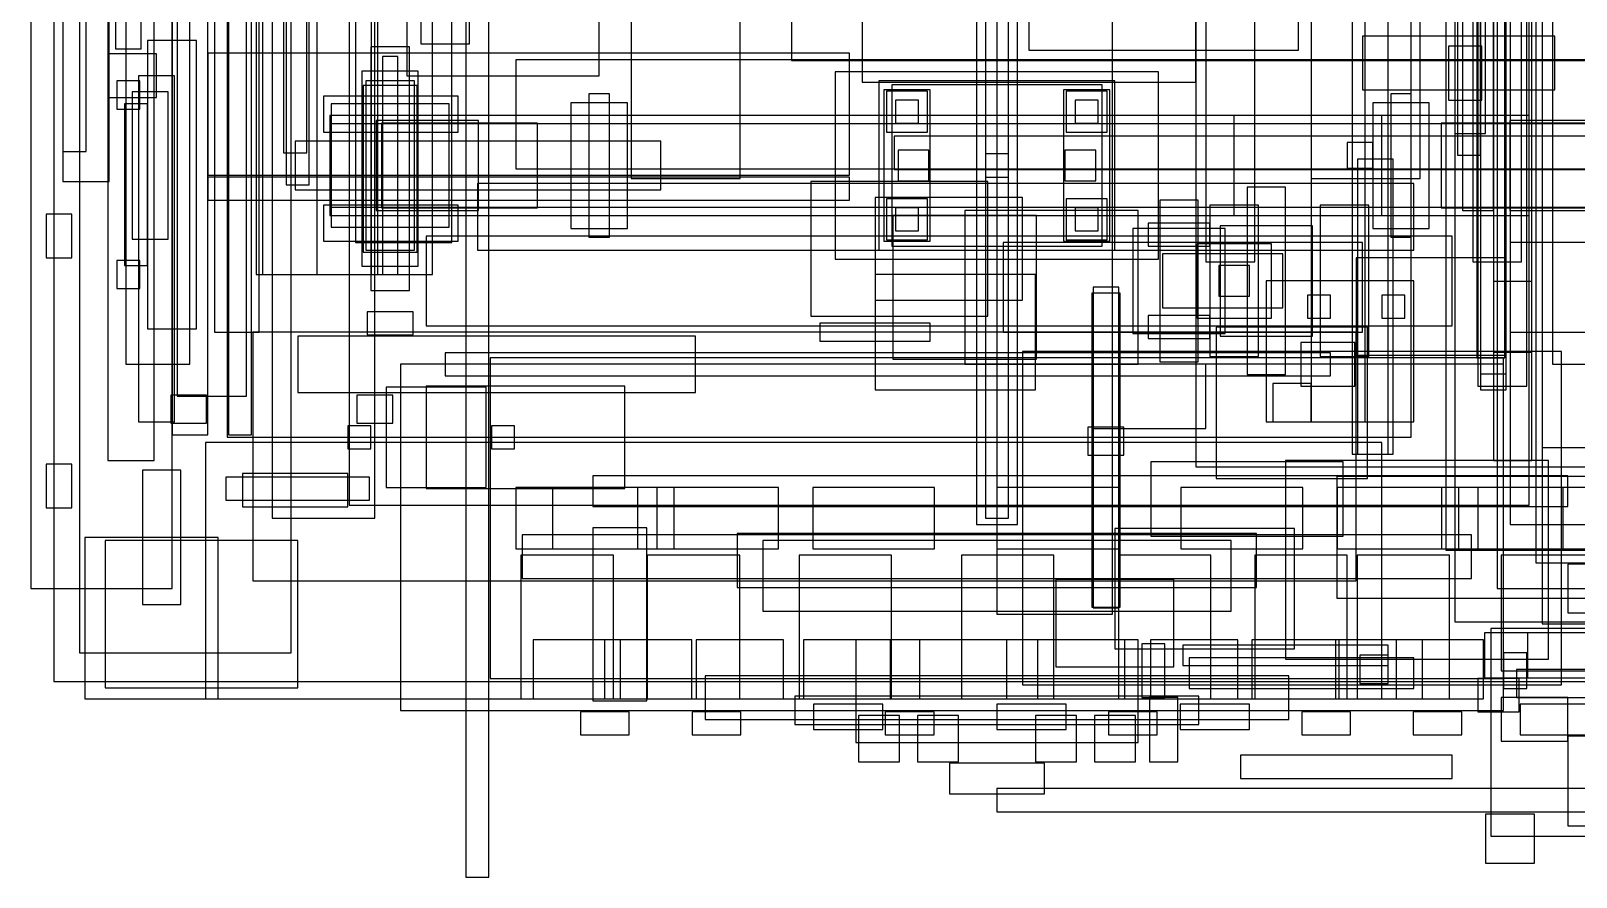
# Model space of a CAD drawing. Header units: millimetres. Extents: x -18 to 5970, y -985 to 4490.
# Drawn here: x -18 to 1186, y -985 to -325 of the extents above; entities that cross this region are included whole.
import ezdxf

# ---------------------------------------------------------------- set-up
doc = ezdxf.new("R2010")
doc.units = ezdxf.units.MM

msp = doc.modelspace()

# ---------------------------------------------------------------- linework, layer by layer
at = {"layer": 'AS_FITTED_ROUTES'}
for p, q in [((136, 640), (136, -640)), ((154, -640), (154, 640)), ((1109, 580), (1109, -580)), ((1131, -580), (1131, 580)), ((321, -55), (321, -985)), ((339, -985), (339, -55)), ((1305, -407), (655, -407)), ((655, -407), (655, -433)), ((655, -433), (1305, -433)), ((830, -525), (810, -525)), ((810, -525), (810, -775)), ((830, -775), (830, -525)), ((1109, -580), (1131, -580)), ((136, -640), (154, -640)), ((810, -775), (830, -775)), ((321, -985), (339, -985))]:
    msp.add_line(p, q, dxfattribs=at)
at = {"layer": 'BODY'}
for p, q in [((1155, 740), (1155, -740)), ((1085, 730), (1085, -730)), ((170, 705), (170, -705)), ((250, -705), (250, 705)), ((1135, 710), (1135, -710)), ((230, 695), (230, -695)), ((1150, -695), (1150, 695)), ((890, 665), (890, -665)), ((42, 660), (42, -660)), ((78, -660), (78, 660)), ((1012, 655), (1012, -655)), ((1040, -655), (1040, 655)), ((1122, 660), (1122, -660)), ((1122, 660), (1122, -660)), ((1152, -660), (1152, 660)), ((1152, -660), (1152, 660)), ((92, 640), (92, -640)), ((120, -640), (120, 640)), ((135, 642), (135, -642)), ((1058, -642), (1058, 642)), ((1160, 650), (1160, -650)), ((980, 630), (980, -630)), ((1022, -630), (1022, 630)), ((96, 610), (96, -610)), ((150, -610), (150, 610)), ((1112, 605), (1112, -605)), ((1132, -605), (1132, 605)), ((1110, 602), (1110, -602)), ((1112, 592.5), (1112, -592.5)), ((1132, -592.5), (1132, 592.5)), ((1148, -602), (1148, 602)), ((1092, 75), (1092, -405)), ((1116, -405), (1116, 75)), ((1098, -35), (1098, -465)), ((1122, -465), (1122, -35)), ((1094, -82), (1094, -422)), ((1112, -422), (1112, -82)), ((575, -312), (575, -348)), ((1170, -329), (1020, -329)), ((1020, -329), (1020, -371)), ((1113, -337), (1087, -337)), ((1087, -337), (1087, -379)), ((1113, -379), (1113, -337)), ((1170, -371), (1170, -329)), ((575, -348), (1225, -348)), ((1020, -371), (1170, -371)), ((1087, -379), (1113, -379)), ((1092, -405), (1116, -405)), ((1028, -412), (1008, -412)), ((1008, -412), (1008, -432)), ((1028, -432), (1028, -412)), ((1008, -432), (1028, -432)), ((1044, -425), (1016, -425)), ((1016, -425), (1016, -655)), ((1044, -655), (1044, -425)), ((1094, -422), (1112, -422)), ((1060, -444), (330, -444)), ((330, -444), (330, -496)), ((1060, -496), (1060, -444)), ((1098, -465), (1122, -465)), ((1090, -485), (290, -485)), ((290, -485), (290, -555)), ((1090, -555), (1090, -485)), ((330, -496), (1060, -496)), ((1131, -502), (1015, -502)), ((1015, -502), (1015, -578)), ((1131, -578), (1131, -502)), ((1152, -520.5), (1122, -520.5)), ((1122, -520.5), (1122, -575.5)), ((1152, -575.5), (1152, -520.5)), ((995, -531), (977, -531)), ((977, -531), (977, -549)), ((995, -549), (995, -531)), ((1053, -531), (1035, -531)), ((1035, -531), (1035, -549)), ((1053, -549), (1053, -531)), ((977, -549), (995, -549)), ((1035, -549), (1053, -549)), ((1015, -560), (155, -560)), ((155, -560), (155, -754)), ((290, -555), (1090, -555)), ((1015, -754), (1015, -560)), ((995, -576), (305, -576)), ((305, -576), (305, -594)), ((1014, -568), (972, -568)), ((972, -568), (972, -602)), ((995, -594), (995, -576)), ((1014, -602), (1014, -568)), ((1015, -578), (1131, -578)), ((1122, -575.5), (1152, -575.5)), ((1130, -585), (270, -585)), ((270, -585), (270, -855)), ((898, -585), (810, -585)), ((810, -585), (810, -635)), ((898, -635), (898, -585)), ((1130, -855), (1130, -585)), ((305, -594), (995, -594)), ((972, -602), (1014, -602)), ((1110, -602), (1148, -602)), ((1112, -592.5), (1132, -592.5)), ((96, -610), (150, -610)), ((1112, -605), (1132, -605)), ((834, -634), (806, -634)), ((806, -634), (806, -656)), ((810, -635), (898, -635)), ((834, -656), (834, -634)), ((980, -630), (1022, -630)), ((92, -640), (120, -640)), ((1035, -646), (118, -646)), ((118, -646), (118, -846)), ((135, -642), (1058, -642)), ((1035, -846), (1035, -646)), ((1160, -650), (1195, -650)), ((42, -660), (78, -660)), ((806, -656), (834, -656)), ((1165, -660), (960, -660)), ((960, -660), (960, -815)), ((1012, -655), (1040, -655)), ((1016, -655), (1044, -655)), ((1122, -660), (1152, -660)), ((1122, -660), (1152, -660)), ((1165, -815), (1165, -660)), ((1180, -672), (420, -672)), ((420, -672), (420, -696)), ((890, -665), (3440, -665)), ((3050, -672.5), (1000, -672.5)), ((1000, -672.5), (1000, -767.5)), ((1180, -696), (1180, -672)), ((230, -695), (1150, -695)), ((420, -696), (1180, -696)), ((170, -705), (250, -705)), ((1135, -710), (1215, -710)), ((1105, -718), (365, -718)), ((365, -718), (365, -752)), ((462, -712.5), (420, -712.5)), ((420, -712.5), (420, -847.5)), ((462, -847.5), (462, -712.5)), ((1105, -752), (1105, -718)), ((436.026, -734), (364.026, -734)), ((364.026, -734), (364.026, -846)), ((436.026, -846), (436.026, -734)), ((534.5, -734), (462.5, -734)), ((462.5, -734), (462.5, -846)), ((534.5, -846), (534.5, -734)), ((652.796, -734), (580.796, -734)), ((580.796, -734), (580.796, -846)), ((652.796, -846), (652.796, -734)), ((779.334, -734), (707.334, -734)), ((707.334, -734), (707.334, -846)), ((779.334, -846), (779.334, -734)), ((901.728, -734), (829.728, -734)), ((829.728, -734), (829.728, -846)), ((901.728, -846), (901.728, -734)), ((1007.998, -734), (935.998, -734)), ((935.998, -734), (935.998, -846)), ((1007.998, -846), (1007.998, -734)), ((1087.74, -734), (1015.74, -734)), ((1015.74, -734), (1015.74, -846)), ((1085, -730), (1275, -730)), ((1087.74, -846), (1087.74, -734)), ((1938, -734), (1128, -734)), ((1128, -734), (1128, -824)), ((1155, -740), (1235, -740)), ((1232, -741), (1180, -741)), ((1180, -741), (1180, -779)), ((155, -754), (1015, -754)), ((365, -752), (1105, -752)), ((1000, -767.5), (3050, -767.5)), ((1180, -779), (1232, -779)), ((1149, -794.5), (1115, -794.5)), ((1115, -794.5), (1115, -829.5)), ((1675, -794.5), (1115, -794.5)), ((1115, -794.5), (1115, -829.5)), ((1675, -794.5), (1115, -794.5)), ((1115, -794.5), (1115, -829.5)), ((1250, -791), (1120, -791)), ((1120, -791), (1120, -953)), ((1149, -829.5), (1149, -794.5)), ((441.642, -800), (373.642, -800)), ((373.642, -800), (373.642, -846)), ((497.09, -800), (429.09, -800)), ((429.09, -800), (429.09, -846)), ((441.642, -846), (441.642, -800)), ((497.09, -846), (497.09, -800)), ((568.691, -800), (500.691, -800)), ((500.691, -800), (500.691, -846)), ((568.691, -846), (568.691, -800)), ((652.192, -800), (584.192, -800)), ((584.192, -800), (584.192, -846)), ((652.192, -846), (652.192, -800)), ((742.632, -800), (674.632, -800)), ((674.632, -800), (674.632, -846)), ((742.632, -846), (742.632, -800)), ((834.639, -800), (766.639, -800)), ((766.639, -800), (766.639, -846)), ((834.639, -846), (834.639, -800)), ((922.746, -800), (854.746, -800)), ((854.746, -800), (854.746, -846)), ((1040, -804), (880, -804)), ((880, -804), (880, -820)), ((1040, -804), (880, -804)), ((880, -804), (880, -820)), ((1040, -804), (880, -804)), ((880, -804), (880, -820)), ((1040, -804), (880, -804)), ((880, -804), (880, -820)), ((1040, -804), (880, -804)), ((880, -804), (880, -820)), ((922.746, -846), (922.746, -800)), ((1001.72, -800), (933.72, -800)), ((933.72, -800), (933.72, -846)), ((1066.868, -800), (998.868, -800)), ((998.868, -800), (998.868, -846)), ((1001.72, -846), (1001.72, -800)), ((1040, -820), (1040, -804)), ((1040, -820), (1040, -804)), ((1040, -820), (1040, -804)), ((1040, -820), (1040, -804)), ((1040, -820), (1040, -804)), ((1114.32, -800), (1046.32, -800)), ((1046.32, -800), (1046.32, -846)), ((1066.868, -846), (1066.868, -800)), ((1114.32, -846), (1114.32, -800)), ((1060, -814), (885, -814)), ((885, -814), (885, -838)), ((1060, -814), (885, -814)), ((885, -814), (885, -838)), ((1060, -814), (885, -814)), ((885, -814), (885, -838)), ((1060, -814), (885, -814)), ((885, -814), (885, -838)), ((1060, -814), (885, -814)), ((885, -814), (885, -838)), ((960, -815), (1165, -815)), ((1040, -812), (1018, -812)), ((1018, -812), (1018, -834)), ((1040, -834), (1040, -812)), ((1060, -838), (1060, -814)), ((1060, -838), (1060, -814)), ((1060, -838), (1060, -814)), ((1060, -838), (1060, -814)), ((1060, -838), (1060, -814)), ((1148, -810), (1130, -810)), ((1130, -810), (1130, -838)), ((1148, -838), (1148, -810)), ((880, -820), (1040, -820)), ((880, -820), (1040, -820)), ((880, -820), (1040, -820)), ((880, -820), (1040, -820)), ((880, -820), (1040, -820)), ((1142, -830), (1110, -830)), ((1110, -830), (1110, -856)), ((1142, -830), (1110, -830)), ((1110, -830), (1110, -856)), ((1142, -830), (1110, -830)), ((1110, -830), (1110, -856)), ((1142, -830), (1110, -830)), ((1110, -830), (1110, -856)), ((1115, -829.5), (1149, -829.5)), ((1115, -829.5), (1675, -829.5)), ((1115, -829.5), (1675, -829.5)), ((1128, -824), (1938, -824)), ((1920, -823), (1140, -823)), ((1140, -823), (1140, -845)), ((1142, -856), (1142, -830)), ((1142, -856), (1142, -830)), ((1142, -856), (1142, -830)), ((1142, -856), (1142, -830)), ((885, -838), (1060, -838)), ((885, -838), (1060, -838)), ((885, -838), (1060, -838)), ((885, -838), (1060, -838)), ((885, -838), (1060, -838)), ((1018, -834), (1040, -834)), ((1130, -838), (1148, -838)), ((118, -846), (1035, -846)), ((270, -855), (1130, -855)), ((364.026, -846), (436.026, -846)), ((373.642, -846), (441.642, -846)), ((420, -847.5), (462, -847.5)), ((429.09, -846), (497.09, -846)), ((462.5, -846), (534.5, -846)), ((500.691, -846), (568.691, -846)), ((580.796, -846), (652.796, -846)), ((584.192, -846), (652.192, -846)), ((674.632, -846), (742.632, -846)), ((707.334, -846), (779.334, -846)), ((766.639, -846), (834.639, -846)), ((829.728, -846), (901.728, -846)), ((854.746, -846), (922.746, -846)), ((933.72, -846), (1001.72, -846)), ((935.998, -846), (1007.998, -846)), ((998.868, -846), (1066.868, -846)), ((1015.74, -846), (1087.74, -846)), ((1046.32, -846), (1114.32, -846)), ((1140, -845), (1920, -845)), ((1110, -856), (1142, -856)), ((1110, -856), (1142, -856)), ((1110, -856), (1142, -856)), ((1110, -856), (1142, -856)), ((1980, -875), (1180, -875)), ((1180, -875), (1180, -945)), ((1154, -936), (1116, -936)), ((1116, -936), (1116, -974)), ((1154, -936), (1116, -936)), ((1116, -936), (1116, -974)), ((1154, -974), (1154, -936)), ((1154, -974), (1154, -936)), ((1180, -945), (1980, -945)), ((1120, -953), (1250, -953)), ((1116, -974), (1154, -974)), ((1116, -974), (1154, -974))]:
    msp.add_line(p, q, dxfattribs=at)
at = {"layer": 'BRAKE_SYSTEM'}
for p, q in [((831, -529.5), (809, -529.5)), ((809, -529.5), (809, -774.5)), ((831, -774.5), (831, -529.5)), ((937.5, -717), (532.5, -717)), ((532.5, -717), (532.5, -759)), ((967, -713), (827, -713)), ((827, -713), (827, -807)), ((937.5, -759), (937.5, -717)), ((967, -807), (967, -713)), ((873, -753), (781, -753)), ((781, -753), (781, -821)), ((873, -821), (873, -753)), ((532.5, -759), (937.5, -759)), ((809, -774.5), (831, -774.5)), ((827, -807), (967, -807)), ((866, -803), (848, -803)), ((848, -803), (848, -845)), ((866, -845), (866, -803)), ((781, -821), (873, -821)), ((848, -845), (866, -845))]:
    msp.add_line(p, q, dxfattribs=at)
at = {"layer": 'CHASSIS'}
for p, q in [((20, 810), (20, -810)), ((185, -810), (185, 810)), ((-18, 760), (-18, -760)), ((92, -760), (92, 760)), ((450, 440), (450, -440)), ((535, -440), (535, 440)), ((980, 440), (980, -440)), ((1065, -440), (1065, 440)), ((898, -275), (898, -505)), ((936, -505), (936, -275)), ((1106, -275), (1106, -505)), ((1144, -505), (1144, -275)), ((620, -342.5), (120, -342.5)), ((120, -342.5), (120, -437.5)), ((277, -337.5), (247, -337.5)), ((247, -337.5), (247, -527.5)), ((277, -527.5), (277, -337.5)), ((3500, -347.5), (360, -347.5)), ((360, -347.5), (360, -432.5)), ((620, -437.5), (620, -342.5)), ((284, -356.5), (240, -356.5)), ((240, -356.5), (240, -508.5)), ((284, -508.5), (284, -356.5)), ((89, -372.5), (61, -372.5)), ((61, -372.5), (61, -487.5)), ((89, -487.5), (89, -372.5)), ((283, -367.5), (241, -367.5)), ((241, -367.5), (241, -497.5)), ((283, -497.5), (283, -367.5)), ((315, -376), (210, -376)), ((210, -376), (210, -404)), ((315, -404), (315, -376)), ((210, -404), (315, -404)), ((473, -411), (188, -411)), ((188, -411), (188, -449)), ((473, -449), (473, -411)), ((360, -432.5), (3500, -432.5)), ((120, -437.5), (620, -437.5)), ((620, -439), (120, -439)), ((120, -439), (120, -457)), ((450, -440), (535, -440)), ((620, -457), (620, -439)), ((980, -440), (1065, -440)), ((120, -457), (620, -457)), ((188, -449), (473, -449)), ((315, -461), (210, -461)), ((210, -461), (210, -489)), ((315, -489), (315, -461)), ((766, -469), (654, -469)), ((654, -469), (654, -581)), ((845, -465), (710, -465)), ((710, -465), (710, -585)), ((766, -581), (766, -469)), ((845, -585), (845, -465)), ((61, -487.5), (89, -487.5)), ((210, -489), (315, -489)), ((1020, -490), (740, -490)), ((740, -490), (740, -560)), ((1020, -560), (1020, -490)), ((1415, -490), (1135, -490)), ((1135, -490), (1135, -560)), ((241, -497.5), (283, -497.5)), ((898, -505), (936, -505)), ((1106, -505), (1144, -505)), ((240, -508.5), (284, -508.5)), ((247, -527.5), (277, -527.5)), ((280, -544), (244, -544)), ((244, -544), (244, -562)), ((280, -562), (280, -544)), ((500, -563), (190, -563)), ((190, -563), (190, -607)), ((244, -562), (280, -562)), ((500, -607), (500, -563)), ((740, -560), (1020, -560)), ((1024, -556), (906, -556)), ((906, -556), (906, -674)), ((1024, -674), (1024, -556)), ((1135, -560), (1415, -560)), ((654, -581), (766, -581)), ((710, -585), (845, -585)), ((980, -600), (950, -600)), ((950, -600), (950, -630)), ((980, -630), (980, -600)), ((119, -609), (91, -609)), ((91, -609), (91, -631)), ((119, -631), (119, -609)), ((190, -607), (500, -607)), ((264, -609), (236, -609)), ((236, -609), (236, -631)), ((264, -631), (264, -609)), ((91, -631), (119, -631)), ((236, -631), (264, -631)), ((950, -630), (980, -630)), ((906, -674), (1024, -674)), ((128, -720), (24, -720)), ((24, -720), (24, -846)), ((128, -846), (128, -720)), ((-18, -760), (92, -760)), ((20, -810), (185, -810)), ((24, -846), (128, -846))]:
    msp.add_line(p, q, dxfattribs=at)
at = {"layer": 'DATUM'}
for p, q in [((726, 705), (726, -705)), ((744, -705), (744, 705)), ((205, 515), (205, -515)), ((295, -515), (295, 515)), ((181, 445), (181, -445)), ((199, -445), (199, 445)), ((179, 420), (179, -420)), ((197, -420), (197, 420)), ((268, -345), (256, -345)), ((256, -345), (256, -515)), ((268, -515), (268, -345)), ((179, -420), (197, -420)), ((181, -445), (199, -445)), ((205, -515), (295, -515)), ((256, -515), (268, -515)), ((765, -515), (640, -515)), ((640, -515), (640, -605)), ((765, -605), (765, -515)), ((683, -553), (597, -553)), ((597, -553), (597, -567)), ((683, -567), (683, -553)), ((597, -567), (683, -567)), ((640, -605), (765, -605)), ((726, -705), (744, -705)), ((3020, -916), (735, -916)), ((735, -916), (735, -934)), ((735, -934), (3020, -934))]:
    msp.add_line(p, q, dxfattribs=at)
at = {"layer": 'ENGINE_BAY'}
for p, q in [((157.5, 515), (157.5, -515)), ((162.5, 515), (162.5, -515)), ((247.5, -515), (247.5, 515)), ((252.5, -515), (252.5, 515)), ((235, 490), (235, -490)), ((310, -490), (310, 490)), ((286, -85), (286, -335)), ((324, -335), (324, -85)), ((630, -105), (630, -365)), ((890, -365), (890, -105)), ((760, -130), (760, -340)), ((970, -340), (970, -130)), ((286, -335), (324, -335)), ((760, -340), (970, -340)), ((630, -365), (890, -365)), ((235, -490), (310, -490)), ((157.5, -515), (252.5, -515)), ((162.5, -515), (247.5, -515))]:
    msp.add_line(p, q, dxfattribs=at)
at = {"layer": 'FRONT_DETAIL'}
for p, q in [((56, 585), (56, -585)), ((106, -585), (106, 585)), ((125, 560), (125, -560)), ((160, -560), (160, 560)), ((7, -277.5), (7, -442.5)), ((43, -442.5), (43, -277.5)), ((7, -301), (7, -419)), ((25, -419), (25, -301)), ((48, -311), (48, -339)), ((68, -339), (68, -311)), ((111, -332.5), (73, -332.5)), ((73, -332.5), (73, -557.5)), ((111, -557.5), (111, -332.5)), ((80, -343), (42, -343)), ((42, -343), (42, -377)), ((48, -339), (68, -339)), ((80, -377), (80, -343)), ((94, -360), (66, -360)), ((66, -360), (66, -630)), ((94, -630), (94, -360)), ((67, -364), (49, -364)), ((49, -364), (49, -386)), ((67, -386), (67, -364)), ((42, -377), (80, -377)), ((73, -382), (55, -382)), ((55, -382), (55, -508)), ((73, -508), (73, -382)), ((49, -386), (67, -386)), ((7, -419), (25, -419)), ((7, -442.5), (43, -442.5)), ((14, -468), (-6, -468)), ((-6, -468), (-6, -502)), ((14, -502), (14, -468)), ((-6, -502), (14, -502)), ((67, -504), (49, -504)), ((49, -504), (49, -526)), ((67, -526), (67, -504)), ((55, -508), (73, -508)), ((49, -526), (67, -526)), ((73, -557.5), (111, -557.5)), ((125, -560), (160, -560)), ((56, -585), (106, -585)), ((445, -602), (290, -602)), ((290, -602), (290, -682)), ((445, -682), (445, -602)), ((337, -603), (259, -603)), ((259, -603), (259, -681)), ((337, -681), (337, -603)), ((66, -630), (94, -630)), ((247, -633), (229, -633)), ((229, -633), (229, -651)), ((247, -651), (247, -633)), ((359, -633), (341, -633)), ((341, -633), (341, -651)), ((359, -651), (359, -633)), ((229, -651), (247, -651)), ((341, -651), (359, -651)), ((14, -663), (-6, -663)), ((-6, -663), (-6, -697)), ((14, -697), (14, -663)), ((99, -667.5), (69, -667.5)), ((69, -667.5), (69, -772.5)), ((99, -772.5), (99, -667.5)), ((246, -673), (134, -673)), ((134, -673), (134, -691)), ((229, -670.1), (147, -670.1)), ((147, -670.1), (147, -696.1)), ((229, -696.1), (229, -670.1)), ((246, -691), (246, -673)), ((259, -681), (337, -681)), ((290, -682), (445, -682)), ((-6, -697), (14, -697)), ((134, -691), (246, -691)), ((147, -696.1), (229, -696.1)), ((190, -722.5), (40, -722.5)), ((40, -722.5), (40, -837.5)), ((190, -837.5), (190, -722.5)), ((69, -772.5), (99, -772.5)), ((40, -837.5), (190, -837.5))]:
    msp.add_line(p, q, dxfattribs=at)
at = {"layer": 'HARD_TOP'}
for p, q in [((1092, 786), (1092, -786)), ((1160, 787.5), (1160, -787.5)), ((1125, 760), (1125, -760)), ((1125, -760), (3440, -760)), ((1092, -786), (1208, -786)), ((1160, -787.5), (1230, -787.5)), ((1180, -845), (1128, -845)), ((1128, -845), (1128, -879)), ((1197, -850), (1143, -850)), ((1143, -850), (1143, -874)), ((1197, -850), (1143, -850)), ((1143, -850), (1143, -874)), ((1180, -879), (1180, -845)), ((1128, -879), (1180, -879)), ((1143, -874), (1197, -874)), ((1143, -874), (1197, -874))]:
    msp.add_line(p, q, dxfattribs=at)
at = {"layer": 'INTERIOR'}
for p, q in [((1168, -255), (1168, -585)), ((1168, -585), (1200, -585))]:
    msp.add_line(p, q, dxfattribs=at)
at = {"layer": 'MECHANICAL_CLEARANCE'}
for p, q in [((275, 360), (275, -360)), ((425, -360), (425, 360)), ((275, -360), (425, -360)), ((1175, -575), (755, -575)), ((755, -575), (755, -835)), ((1175, -835), (1175, -575)), ((755, -835), (1175, -835))]:
    msp.add_line(p, q, dxfattribs=at)
at = {"layer": 'OVERALL'}
for p, q in [((0, 832.5), (0, -832.5)), ((0, -832.5), (3840, -832.5))]:
    msp.add_line(p, q, dxfattribs=at)
at = {"layer": 'RUNNING_GEAR'}
for p, q in [((735, 780), (735, -780)), ((825, -780), (825, 780)), ((719, 710), (719, -710)), ((751, -710), (751, 710)), ((861, -357), (609, -357)), ((609, -357), (609, -503)), ((861, -503), (861, -357)), ((281, -364), (243, -364)), ((243, -364), (243, -496)), ((281, -496), (281, -364)), ((827, -364), (643, -364)), ((643, -364), (643, -496)), ((683, -371), (647, -371)), ((647, -371), (647, -489)), ((681, -372), (649, -372)), ((649, -372), (649, -404)), ((817, -367), (653, -367)), ((653, -367), (653, -493)), ((681, -404), (681, -372)), ((683, -489), (683, -371)), ((823, -371), (787, -371)), ((787, -371), (787, -489)), ((821, -372), (789, -372)), ((789, -372), (789, -404)), ((817, -493), (817, -367)), ((821, -404), (821, -372)), ((823, -489), (823, -371)), ((827, -496), (827, -364)), ((308, -382), (216, -382)), ((216, -382), (216, -478)), ((308, -478), (308, -382)), ((447, -381), (403, -381)), ((403, -381), (403, -479)), ((433, -374), (417, -374)), ((417, -374), (417, -486)), ((433, -486), (433, -374)), ((447, -479), (447, -381)), ((674, -379), (656, -379)), ((656, -379), (656, -397)), ((674, -397), (674, -379)), ((814, -379), (796, -379)), ((796, -379), (796, -397)), ((814, -397), (814, -379)), ((1072, -381), (1028, -381)), ((1028, -381), (1028, -479)), ((1058, -374), (1042, -374)), ((1042, -374), (1042, -486)), ((1058, -486), (1058, -374)), ((1072, -479), (1072, -381)), ((1150, -391), (215, -391)), ((215, -391), (215, -469)), ((1035, -391), (215, -391)), ((215, -391), (215, -469)), ((920, -391), (215, -391)), ((215, -391), (215, -469)), ((330.78, -395), (251.22, -395)), ((251.22, -395), (251.22, -465)), ((376.803, -397), (255.197, -397)), ((255.197, -397), (255.197, -463)), ((330.78, -465), (330.78, -395)), ((376.803, -463), (376.803, -397)), ((656, -397), (674, -397)), ((796, -397), (814, -397)), ((920, -469), (920, -391)), ((1035, -469), (1035, -391)), ((1261.736, -397), (1081.264, -397)), ((1081.264, -397), (1081.264, -463)), ((1261.222, -395), (1134.778, -395)), ((1134.778, -395), (1134.778, -465)), ((1150, -469), (1150, -391)), ((1265, -397.5), (215, -397.5)), ((215, -397.5), (215, -462.5)), ((649, -404), (681, -404)), ((789, -404), (821, -404)), ((682, -418), (658, -418)), ((658, -418), (658, -442)), ((682, -442), (682, -418)), ((744, -421), (726, -421)), ((726, -421), (726, -439)), ((744, -439), (744, -421)), ((812, -418), (788, -418)), ((788, -418), (788, -442)), ((812, -442), (812, -418)), ((728, -442.5), (590, -442.5)), ((590, -442.5), (590, -547.5)), ((658, -442), (682, -442)), ((726, -439), (744, -439)), ((728, -547.5), (728, -442.5)), ((788, -442), (812, -442)), ((755, -455), (640, -455)), ((640, -455), (640, -535)), ((681, -456), (649, -456)), ((649, -456), (649, -488)), ((681, -488), (681, -456)), ((755, -535), (755, -455)), ((821, -456), (789, -456)), ((789, -456), (789, -488)), ((821, -488), (821, -456)), ((892, -457), (862, -457)), ((862, -457), (862, -583)), ((892, -583), (892, -457)), ((960, -447), (930, -447)), ((930, -447), (930, -593)), ((960, -593), (960, -447)), ((215, -462.5), (1265, -462.5)), ((215, -469), (1150, -469)), ((215, -469), (1035, -469)), ((215, -469), (920, -469)), ((251.22, -465), (330.78, -465)), ((255.197, -463), (376.803, -463)), ((674, -463), (656, -463)), ((656, -463), (656, -481)), ((674, -481), (674, -463)), ((814, -463), (796, -463)), ((796, -463), (796, -481)), ((814, -481), (814, -463)), ((939, -461), (901, -461)), ((901, -461), (901, -579)), ((939, -579), (939, -461)), ((1025, -461), (987, -461)), ((987, -461), (987, -579)), ((1025, -579), (1025, -461)), ((1081.264, -463), (1261.736, -463)), ((1134.778, -465), (1261.222, -465)), ((216, -478), (308, -478)), ((403, -479), (447, -479)), ((656, -481), (674, -481)), ((796, -481), (814, -481)), ((913, -479), (841, -479)), ((841, -479), (841, -561)), ((901, -475), (853, -475)), ((853, -475), (853, -493)), ((901, -493), (901, -475)), ((981, -477), (909, -477)), ((909, -477), (909, -563)), ((913, -561), (913, -479)), ((981, -563), (981, -477)), ((1028, -479), (1072, -479)), ((417, -486), (433, -486)), ((647, -489), (683, -489)), ((649, -488), (681, -488)), ((653, -493), (817, -493)), ((787, -489), (823, -489)), ((789, -488), (821, -488)), ((853, -493), (901, -493)), ((949, -491), (891, -491)), ((891, -491), (891, -549)), ((949, -549), (949, -491)), ((1042, -486), (1058, -486)), ((243, -496), (281, -496)), ((609, -503), (861, -503)), ((643, -496), (827, -496)), ((957.86, -499), (864.14, -499)), ((864.14, -499), (864.14, -541)), ((957.86, -541), (957.86, -499)), ((932, -508), (908, -508)), ((908, -508), (908, -532)), ((932, -532), (932, -508)), ((1060, -520), (945, -520)), ((945, -520), (945, -630)), ((1060, -630), (1060, -520)), ((640, -535), (755, -535)), ((864.14, -541), (957.86, -541)), ((908, -532), (932, -532)), ((590, -547.5), (728, -547.5)), ((901, -547), (853, -547)), ((853, -547), (853, -565)), ((891, -549), (949, -549)), ((901, -565), (901, -547)), ((841, -561), (913, -561)), ((853, -565), (901, -565)), ((909, -563), (981, -563)), ((1130, -580), (340, -580)), ((340, -580), (340, -830)), ((862, -583), (892, -583)), ((901, -579), (939, -579)), ((987, -579), (1025, -579)), ((1130, -830), (1130, -580)), ((930, -593), (960, -593)), ((945, -630), (1060, -630)), ((1005, -661), (855, -661)), ((855, -661), (855, -719)), ((1005, -719), (1005, -661)), ((455, -681), (360, -681)), ((360, -681), (360, -729)), ((483.545, -681), (388.545, -681)), ((388.545, -681), (388.545, -729)), ((483.545, -681), (388.545, -681)), ((388.545, -681), (388.545, -729)), ((455, -729), (455, -681)), ((564.835, -681), (469.835, -681)), ((469.835, -681), (469.835, -729)), ((564.835, -681), (469.835, -681)), ((469.835, -681), (469.835, -729)), ((483.545, -729), (483.545, -681)), ((483.545, -729), (483.545, -681)), ((564.835, -729), (564.835, -681)), ((564.835, -729), (564.835, -681)), ((686.494, -681), (591.494, -681)), ((591.494, -681), (591.494, -729)), ((686.494, -681), (591.494, -681)), ((591.494, -681), (591.494, -729)), ((686.494, -729), (686.494, -681)), ((686.494, -729), (686.494, -681)), ((830, -681), (735, -681)), ((735, -681), (735, -729)), ((830, -681), (735, -681)), ((735, -681), (735, -729)), ((830, -729), (830, -681)), ((830, -729), (830, -681)), ((973.506, -681), (878.506, -681)), ((878.506, -681), (878.506, -729)), ((973.506, -681), (878.506, -681)), ((878.506, -681), (878.506, -729)), ((973.506, -729), (973.506, -681)), ((973.506, -729), (973.506, -681)), ((1095.165, -681), (1000.165, -681)), ((1000.165, -681), (1000.165, -729)), ((1095.165, -681), (1000.165, -681)), ((1000.165, -681), (1000.165, -729)), ((1176.455, -681), (1081.455, -681)), ((1081.455, -681), (1081.455, -729)), ((1176.455, -681), (1081.455, -681)), ((1081.455, -681), (1081.455, -729)), ((1095.165, -729), (1095.165, -681)), ((1095.165, -729), (1095.165, -681)), ((1205, -681), (1110, -681)), ((1110, -681), (1110, -729)), ((1176.455, -729), (1176.455, -681)), ((1176.455, -729), (1176.455, -681)), ((719, -710), (751, -710)), ((917.5, -722.5), (552.5, -722.5)), ((552.5, -722.5), (552.5, -777.5)), ((855, -719), (1005, -719)), ((917.5, -777.5), (917.5, -722.5)), ((360, -729), (455, -729)), ((388.545, -729), (483.545, -729)), ((388.545, -729), (483.545, -729)), ((469.835, -729), (564.835, -729)), ((469.835, -729), (564.835, -729)), ((591.494, -729), (686.494, -729)), ((591.494, -729), (686.494, -729)), ((735, -729), (830, -729)), ((735, -729), (830, -729)), ((878.506, -729), (973.506, -729)), ((878.506, -729), (973.506, -729)), ((1000.165, -729), (1095.165, -729)), ((1000.165, -729), (1095.165, -729)), ((1081.455, -729), (1176.455, -729)), ((1081.455, -729), (1176.455, -729)), ((1110, -729), (1205, -729)), ((552.5, -777.5), (917.5, -777.5)), ((735, -780), (825, -780)), ((845, -800), (625, -800)), ((625, -800), (625, -880)), ((845, -880), (845, -800)), ((340, -830), (1130, -830)), ((962.5, -828), (507.5, -828)), ((507.5, -828), (507.5, -862)), ((962.5, -862), (962.5, -828)), ((892.5, -844), (577.5, -844)), ((577.5, -844), (577.5, -866)), ((646.106, -850), (592.106, -850)), ((592.106, -850), (592.106, -870)), ((646.106, -850), (592.106, -850)), ((592.106, -850), (592.106, -870)), ((646.106, -870), (646.106, -850)), ((646.106, -870), (646.106, -850)), ((789, -850), (735, -850)), ((735, -850), (735, -870)), ((789, -850), (735, -850)), ((735, -850), (735, -870)), ((789, -870), (789, -850)), ((789, -870), (789, -850)), ((876, -845), (854, -845)), ((854, -845), (854, -895)), ((876, -895), (876, -845)), ((931.894, -850), (877.894, -850)), ((877.894, -850), (877.894, -870)), ((931.894, -850), (877.894, -850)), ((877.894, -850), (877.894, -870)), ((892.5, -866), (892.5, -844)), ((931.894, -870), (931.894, -850)), ((931.894, -870), (931.894, -850)), ((448.449, -856), (410.449, -856)), ((410.449, -856), (410.449, -874)), ((448.449, -856), (410.449, -856)), ((410.449, -856), (410.449, -874)), ((448.449, -874), (448.449, -856)), ((448.449, -874), (448.449, -856)), ((535.412, -856), (497.412, -856)), ((497.412, -856), (497.412, -874)), ((535.412, -856), (497.412, -856)), ((497.412, -856), (497.412, -874)), ((507.5, -862), (962.5, -862)), ((535.412, -874), (535.412, -856)), ((535.412, -874), (535.412, -856)), ((577.5, -866), (892.5, -866)), ((659, -859), (627, -859)), ((627, -859), (627, -895)), ((686.037, -856), (648.037, -856)), ((648.037, -856), (648.037, -874)), ((686.037, -856), (648.037, -856)), ((648.037, -856), (648.037, -874)), ((659, -895), (659, -859)), ((705, -859), (673, -859)), ((673, -859), (673, -895)), ((705, -859), (673, -859)), ((673, -859), (673, -895)), ((686.037, -874), (686.037, -856)), ((686.037, -874), (686.037, -856)), ((705, -895), (705, -859)), ((705, -895), (705, -859)), ((797, -859), (765, -859)), ((765, -859), (765, -895)), ((797, -859), (765, -859)), ((765, -859), (765, -895)), ((797, -895), (797, -859)), ((797, -895), (797, -859)), ((843, -859), (811, -859)), ((811, -859), (811, -895)), ((859.963, -856), (821.963, -856)), ((821.963, -856), (821.963, -874)), ((859.963, -856), (821.963, -856)), ((821.963, -856), (821.963, -874)), ((843, -895), (843, -859)), ((859.963, -874), (859.963, -856)), ((859.963, -874), (859.963, -856)), ((1010.588, -856), (972.588, -856)), ((972.588, -856), (972.588, -874)), ((1010.588, -856), (972.588, -856)), ((972.588, -856), (972.588, -874)), ((1010.588, -874), (1010.588, -856)), ((1010.588, -874), (1010.588, -856)), ((1097.551, -856), (1059.551, -856)), ((1059.551, -856), (1059.551, -874)), ((1097.551, -856), (1059.551, -856)), ((1059.551, -856), (1059.551, -874)), ((1097.551, -874), (1097.551, -856)), ((1097.551, -874), (1097.551, -856)), ((410.449, -874), (448.449, -874)), ((410.449, -874), (448.449, -874)), ((497.412, -874), (535.412, -874)), ((497.412, -874), (535.412, -874)), ((592.106, -870), (646.106, -870)), ((592.106, -870), (646.106, -870)), ((648.037, -874), (686.037, -874)), ((648.037, -874), (686.037, -874)), ((735, -870), (789, -870)), ((735, -870), (789, -870)), ((821.963, -874), (859.963, -874)), ((821.963, -874), (859.963, -874)), ((877.894, -870), (931.894, -870)), ((877.894, -870), (931.894, -870)), ((972.588, -874), (1010.588, -874)), ((972.588, -874), (1010.588, -874)), ((1059.551, -874), (1097.551, -874)), ((1059.551, -874), (1097.551, -874)), ((625, -880), (845, -880)), ((1090, -890), (925, -890)), ((925, -890), (925, -908)), ((1090, -908), (1090, -890)), ((627, -895), (659, -895)), ((673, -895), (705, -895)), ((673, -895), (705, -895)), ((772, -896), (698, -896)), ((698, -896), (698, -920)), ((765, -895), (797, -895)), ((765, -895), (797, -895)), ((772, -920), (772, -896)), ((811, -895), (843, -895)), ((854, -895), (876, -895)), ((925, -908), (1090, -908)), ((698, -920), (772, -920))]:
    msp.add_line(p, q, dxfattribs=at)

doc.saveas('drawing.dxf')
